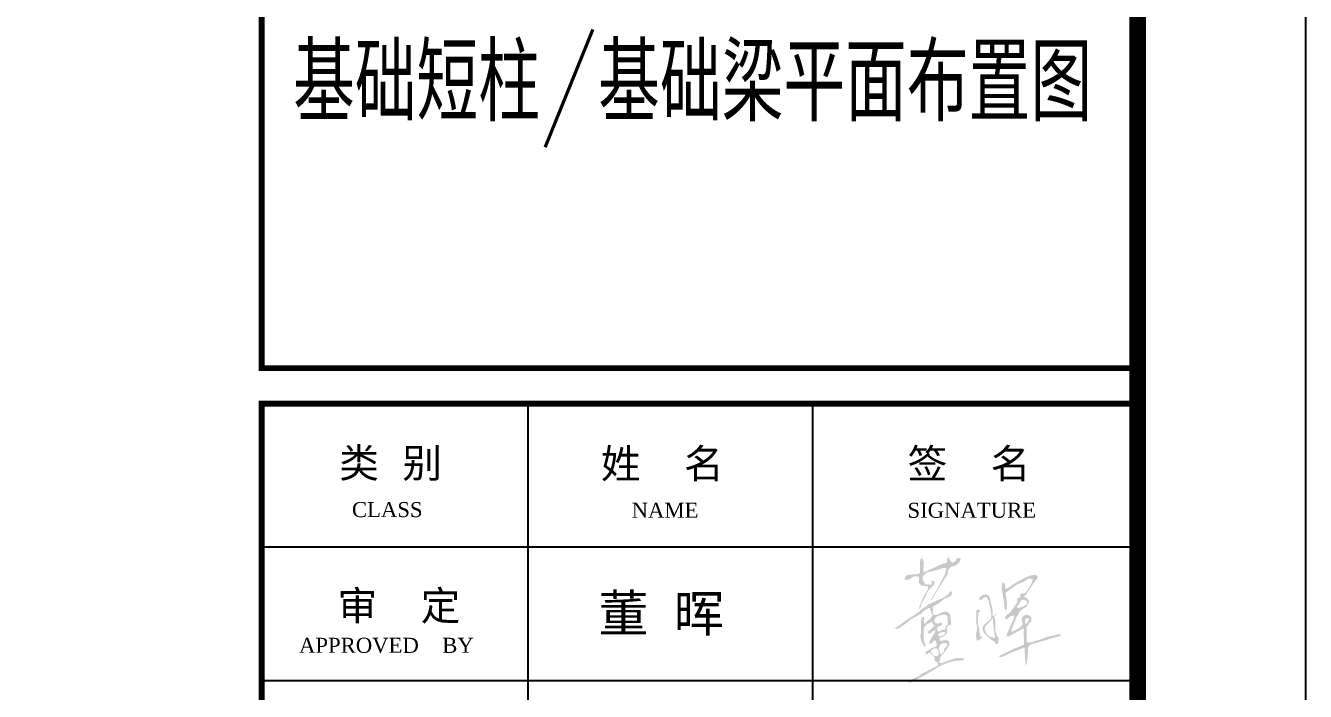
# Model space of a CAD drawing. Extents: x -3102990 to -851544, y -5293060 to -2540151.
# Drawn here: x -2251164 to -2243536, y -2661736 to -2657767 of the extents above; entities that cross this region are included whole.
import ezdxf
from ezdxf.enums import TextEntityAlignment as Align

# ---------------------------------------------------------------- set-up
doc = ezdxf.new("R2010")
doc.units = 0
doc.header["$LTSCALE"] = 1000
doc.layers.get('0').update_dxf_attribs({"linetype": 'CONTINUOUS'})
for name, color, linetype in [('HATCH', 254, 'CONTINUOUS'), ('PUB_TEXT', 7, 'CONTINUOUS'), ('PUB_TITLE', 4, 'CONTINUOUS'), ('WIN', 3, 'CONTINUOUS')]:
    doc.layers.add(name, color=color, linetype=linetype)
doc.layers.add('yichutu', color=7, linetype='CONTINUOUS', true_color=0xffffff, plot=False)
doc.styles.add('GHF', font='times.ttf')
doc.styles.add('HZTXT', font='txt.shx', dxfattribs={"width": 0.7, "height": 300, "bigfont": 'hztxt.shx'})
doc.styles.add('STYLE1', font='simhei.ttf', dxfattribs={"width": 0.8})

# ---------------------------------------------------------------- blocks, each defined once
blk = doc.blocks.new('A$C16496DF1')
at = {"layer": 'HATCH'}
h = blk.add_hatch(color=256, dxfattribs=at)
h.paths.add_polyline_path([(102427.5, 11585), (102433.4, 11566.6), (102447.9, 11584.3), (102454.5, 11599.8), (102440, 11604), (102430.6, 11598.4)], flags=16)
h.paths.add_polyline_path([(102423.7, 11711.8), (102408.4, 11712.4), (102392.5, 11686.5), (102382.5, 11673), (102382.5, 11664.2), (102391.4, 11661.8), (102399.6, 11665.4), (102410.5, 11670), (102421.4, 11673), (102434.9, 11681.8), (102441.4, 11685.4), (102441.4, 11698.9), (102439.6, 11704.8)], flags=16)
h.paths.add_polyline_path([(102325.8, 11781.1), (102313.1, 11776.7), (102309.4, 11806), (102301.3, 11815.3), (102291.3, 11808.4), (102289.5, 11780.5), (102293.8, 11757.4), (102298.8, 11726.4), (102303.2, 11701.5), (102306.9, 11669.8), (102310.6, 11651.1), (102318.7, 11653), (102321.2, 11667.3), (102321.2, 11691.5), (102319.4, 11709.6), (102316.2, 11733.8), (102312.5, 11746.9), (102313.1, 11753.7), (102378.5, 11802.8), (102425.8, 11822.1), (102450.7, 11839.5), (102475.5, 11834.6), (102467.5, 11810.3), (102447.5, 11774.2), (102430.7, 11752.5), (102402.1, 11748.1), (102399.6, 11725.7), (102385.3, 11723.9), (102382.2, 11708.9), (102384.1, 11699.6), (102359.8, 11664.2), (102339.3, 11636.8), (102312.5, 11615), (102308.8, 11599.5), (102320, 11597), (102345.5, 11615.7), (102365.4, 11618.8), (102362.9, 11603.8), (102321.2, 11508.1), (102317.5, 11494.4), (102331.8, 11494.4), (102420.2, 11542.3), (102423.3, 11444.5), (102361.6, 11419.4), (102281.4, 11380.7), (102271.2, 11375.8), (102280.8, 11371.7), (102295.3, 11372.6), (102340.5, 11394.7), (102425.5, 11428.2), (102428.7, 11368.5), (102434.5, 11315.5), (102442.4, 11353.1), (102446.6, 11398.5), (102446.6, 11429), (102460.8, 11444.6), (102524, 11463.8), (102602.8, 11486.5), (102636.2, 11495.7), (102644.7, 11500.7), (102637.6, 11507), (102624.8, 11507), (102601.4, 11500), (102558.8, 11490.7), (102535.4, 11480.8), (102507, 11471.6), (102477.1, 11461.6), (102464.4, 11458.8), (102438.8, 11458.1), (102437.7, 11497.1), (102438.8, 11534.7), (102437.4, 11551.7), (102448.7, 11560.3), (102452.3, 11573.7), (102462.2, 11575.9), (102467.2, 11589.4), (102465.8, 11605.7), (102455.1, 11618.4), (102440.2, 11622.7), (102433.1, 11622.7), (102423.2, 11618.4), (102408.3, 11605), (102411.1, 11585.8), (102414, 11573.7), (102414, 11564.5), (102401.2, 11549.6), (102384.1, 11538.3), (102359.3, 11525.5), (102345.8, 11521.2), (102347.9, 11535.4), (102374.6, 11599.1), (102386.8, 11621.6), (102396.4, 11642.3), (102423.6, 11663.9), (102436.9, 11668.9), (102447.1, 11686.3), (102453.4, 11704.8), (102445.9, 11715.2), (102436.1, 11723.9), (102419.3, 11730.8), (102433.8, 11741.8), (102445.8, 11760.8), (102463.8, 11787.7), (102479.2, 11811.1), (102488.1, 11822.3), (102499.8, 11834.5), (102504, 11843.8), (102504, 11851.3), (102497, 11858.8), (102481.6, 11860.2), (102458.6, 11856.9), (102441.8, 11849.4), (102424.9, 11842), (102395.5, 11826.1), (102378.6, 11816.2), (102356.3, 11803.2), (102337.4, 11789.6)])
h.paths.add_polyline_path([(102235.6, 11604.1), (102228.4, 11591.4), (102207.7, 11570.8), (102196.6, 11559.7), (102189, 11547.7), (102189, 11535.1), (102193.4, 11521.8), (102203.6, 11507.9), (102211.2, 11497.5), (102223.3, 11490.6), (102242.7, 11485.8), (102250.9, 11485.8), (102251.9, 11491.6), (102246.5, 11511.6), (102245.1, 11521.2), (102242, 11540.5), (102241, 11546.3), (102241, 11554.1), (102239.3, 11566), (102237.3, 11583), (102237.3, 11593.6)], flags=16)
h.paths.add_polyline_path([(102160.4, 11706.6), (102165.9, 11710.5), (102185, 11726), (102199.5, 11729.1), (102211.4, 11709.5), (102219.6, 11670.8), (102228.9, 11627.5), (102228.9, 11612.5), (102225, 11597.7), (102210.5, 11583.4), (102183, 11563), (102174.2, 11539.8), (102185, 11514.5), (102206.7, 11492.4), (102225.3, 11475.8), (102247.5, 11461.9), (102250.9, 11453), (102262.2, 11449.2), (102269.3, 11455.5), (102271.8, 11471.3), (102270.5, 11482.6), (102265.5, 11493.8), (102259.3, 11503.4), (102255.1, 11518), (102252.6, 11529.7), (102251.3, 11543), (102250.9, 11556.4), (102250.9, 11574.3), (102250.9, 11589.7), (102246.7, 11605.1), (102243.4, 11610.1), (102251.7, 11618.5), (102266.3, 11633.7), (102246.2, 11619.2), (102237, 11614.5), (102236.7, 11635.2), (102232.6, 11668.1), (102227.1, 11684.8), (102222.1, 11708.5), (102219.6, 11721), (102211.7, 11737.4), (102195, 11744.7), (102175.2, 11740.4), (102168.7, 11736.6), (102158.5, 11726.3), (102156.6, 11715.3)])
h.paths.add_polyline_path([(102153.7, 11546.6), (102160.9, 11491.4), (102172.2, 11493.4), (102172.2, 11484.2), (102157.8, 11474.5), (102142.5, 11467.4), (102139.4, 11479.6), (102136.8, 11505.7), (102142.5, 11535.4), (102142, 11556.9), (102138.4, 11573.7), (102137.9, 11608), (102137.9, 11632.5), (102139.4, 11648.9), (102149.6, 11654), (102160.4, 11650.4), (102158.3, 11639.2), (102150.7, 11633.1), (102150.7, 11618.7), (102148.6, 11606), (102148.1, 11582.9), (102148.6, 11562)])
h.paths.add_polyline_path([(101937, 11395.2), (101930.1, 11386.8), (101923.5, 11391.1), (101921.6, 11397.4), (101919.4, 11404.2), (101917.2, 11410.8), (101916, 11417.2), (101916, 11421.7), (101916.7, 11428.6), (101917.7, 11433.5), (101920.7, 11439.9), (101923.1, 11443.6), (101928.5, 11447.6), (101934.5, 11451), (101940.4, 11453.3), (101951.7, 11454.2), (101955, 11454.2), (101960, 11452.9), (101962.8, 11451.4), (101966, 11446.1), (101963.9, 11441.3), (101961.1, 11435.6), (101955.9, 11430.6), (101951, 11424.3), (101946, 11414.3), (101946, 11407.9), (101944.8, 11403.1)], flags=16)
h.paths.add_polyline_path([(101908.6, 11417.2), (101903.6, 11423.8), (101887, 11422.5), (101879.8, 11417.2), (101872.3, 11412.8), (101867.6, 11407.8), (101869.5, 11398.2), (101873.3, 11392.5), (101879.2, 11384.1), (101887.6, 11378.2), (101903, 11374.4), (101908.3, 11377.9), (101912.9, 11385.3), (101913.9, 11395), (101913.3, 11404.1)], flags=16)
h.paths.add_polyline_path([(101940.1, 11519.9), (101932.1, 11518.5), (101918.4, 11513.6), (101911.9, 11510.1), (101911, 11504.6), (101912.7, 11496.1), (101921.5, 11495), (101931.6, 11497.2), (101942.8, 11501.3), (101952.4, 11508.7), (101953.2, 11517.4), (101948, 11520.7)], flags=16)
h.paths.add_polyline_path([(101905.7, 11569.9), (101903.5, 11571.9), (101894.2, 11575.1), (101887.2, 11588.2), (101890, 11596.1), (101896.5, 11608.7), (101912.8, 11616.1), (101930.5, 11622.2), (101943.1, 11624.5), (101957, 11623.7), (101962.8, 11617.9), (101968.3, 11610), (101966.9, 11598.2), (101966.9, 11586.5), (101968.8, 11576.7), (101969.3, 11569), (101968.6, 11564.7), (101961.4, 11559.6), (101957.3, 11553.6), (101955.4, 11547.2), (101953.4, 11540.4), (101951.3, 11535.6), (101948.9, 11531.1), (101936.4, 11534), (101934.7, 11534), (101922, 11523.9), (101915.8, 11523.9), (101910, 11525.3), (101906.9, 11531.8), (101904.7, 11538.5), (101905.2, 11544.5), (101907.6, 11550.8), (101910.7, 11550.8), (101924.4, 11556.7), (101928.2, 11559.4), (101933.7, 11563.1), (101933.5, 11567.5), (101933, 11571.1), (101930.6, 11575.9), (101927.3, 11576.2), (101923.7, 11576.2), (101918.4, 11574.3), (101911.2, 11569.9)], flags=16)
h.paths.add_polyline_path([(101805, 11651.3), (101801.9, 11643.4), (101702.8, 11578.1), (101676.4, 11556.3), (101647.3, 11542.4), (101673.7, 11539.8), (101716.7, 11569.5), (101751, 11597.2), (101811.2, 11630.2), (101832.3, 11652), (101858.7, 11663.9), (101862, 11663.9), (101871.3, 11631.5), (101878.6, 11620.3), (101868, 11603.2), (101844.2, 11584), (101834.9, 11572.1), (101829, 11571.5), (101825, 11588), (101828.3, 11603.2), (101825.7, 11613.7), (101814.5, 11605.8), (101807.9, 11583.3), (101807.9, 11560.9), (101807.9, 11535.2), (101808.5, 11513.4), (101804.6, 11496.2), (101811.2, 11463.8), (101828.3, 11433.5), (101834.3, 11433.5), (101834.9, 11446.7), (101829, 11461.2), (101825, 11475.7), (101824.4, 11500.2), (101824.4, 11513.4), (101824.4, 11537.1), (101830.3, 11551.7), (101838.9, 11563.5), (101858.1, 11574.1), (101873.3, 11582), (101876.7, 11575.5), (101880.5, 11568.2), (101885.8, 11561.6), (101891.1, 11560.2), (101883.8, 11553), (101874.6, 11544.4), (101865.3, 11534.5), (101850.8, 11523.3), (101845.5, 11514.7), (101864.7, 11511.4), (101878.6, 11524.6), (101895.7, 11531.9), (101895.7, 11525.9), (101881.9, 11500.2), (101873.3, 11489.6), (101863.4, 11471.1), (101857.4, 11458.6), (101854.8, 11450), (101873.3, 11454.6), (101888.5, 11471.1), (101893.1, 11471.1), (101905.6, 11446.7), (101897.1, 11432.2), (101887.5, 11430.1), (101869.2, 11422.1), (101848.2, 11408.8), (101840.9, 11406.5), (101834.1, 11395.8), (101837.1, 11387.8), (101846.3, 11388.9), (101857.4, 11396.2), (101861.2, 11398.1), (101871.5, 11386.7), (101884.1, 11376), (101889.8, 11366.8), (101889.8, 11348.9), (101900.5, 11343.2), (101907.1, 11340.6), (101911.5, 11328.6), (101906.2, 11318.5), (101810.9, 11270.2), (101794.3, 11255.9), (101758.9, 11240.1), (101738.5, 11228), (101738.5, 11215.2), (101768.7, 11229.5), (101846.3, 11271.7), (101902.1, 11304.9), (101921, 11316.2), (101941.3, 11325.2), (101965.4, 11335.7), (101984.3, 11341.8), (101996.3, 11346.3), (102001.6, 11346.3), (102036.3, 11350.1), (102061.9, 11350.8), (102066, 11354.9), (102064.6, 11361.1), (102057.7, 11363.5), (102048.6, 11365.4), (102036.6, 11366.2), (102028.5, 11365.6), (102007.9, 11361.3), (101996.8, 11357.9), (101991, 11356.7), (101976.1, 11351.7), (101966.4, 11347.8), (101960.6, 11345.4), (101954.5, 11343), (101952.7, 11342.3), (101947.4, 11340), (101940.8, 11337.4), (101932.7, 11335.3), (101926.1, 11335.3), (101918, 11335.3), (101918.2, 11342.4), (101919.6, 11353.9), (101921.2, 11360.3), (101924.7, 11368.6), (101928.5, 11375.8), (101937, 11385.5), (101943.6, 11395), (101959.7, 11413.9), (101968, 11427.5), (101970.1, 11432.5), (101976.2, 11440), (101978.7, 11450.4), (101977.6, 11461.1), (101974.8, 11467.9), (101961.5, 11471.2), (101953.3, 11471.9), (101935.7, 11469.4), (101926.1, 11466.9), (101921.4, 11468.7), (101919.6, 11480.1), (101920, 11486.2), (101921.8, 11488.7), (101932.2, 11489), (101941.6, 11493.9), (101955.8, 11505.3), (101961.5, 11509.9), (101964.8, 11517.9), (101963.5, 11530.5), (101961.2, 11542.4), (101961.2, 11546), (101969.3, 11557.6), (101978.3, 11561.5), (101987.1, 11566.1), (101987.4, 11589.4), (101983.9, 11613.1), (101981.9, 11623.8), (101974.4, 11632.2), (101968.6, 11637.8), (101960.2, 11642), (101956.6, 11642), (101934.5, 11637.8), (101922.8, 11630.9), (101908.9, 11623.5), (101894.9, 11621.5), (101888.1, 11621.5), (101877.4, 11628.7), (101880.1, 11649.4), (101878.9, 11669), (101885.1, 11676), (101894.1, 11679.2), (101926, 11699.9), (101949.4, 11719.6), (101969.1, 11726.9), (101986.5, 11734.7), (101992, 11744.3), (101995.6, 11757.6), (101992.4, 11763.5), (101981, 11758.9), (101974.6, 11749.8), (101970, 11743.8), (101959, 11737), (101939.3, 11723.2), (101916.8, 11713.6), (101895.3, 11704.5), (101873.7, 11694.4), (101850.8, 11684.3), (101839.4, 11670.6), (101828.8, 11666), (101817.4, 11658.7), (101812.8, 11654.1)])
h.paths.add_polyline_path([(101736.9, 11832.4), (101728.7, 11832.7), (101711.8, 11832.7), (101711.8, 11840.3), (101718.2, 11854.9), (101736, 11861.8), (101786.2, 11864.7), (101802, 11871.6), (101803, 11896.2), (101804, 11912), (101802, 11929.7), (101805, 11952.4), (101813.8, 11962.2), (101824.7, 11942.5), (101824.7, 11911), (101822.7, 11889.3), (101824.7, 11875.5), (101898.6, 11909), (101918.3, 11918.9), (101944.9, 11928.7), (101963.6, 11934.6), (101963.6, 11954.3), (101972.5, 11967.1), (101981.4, 11948.4), (101994.2, 11933.7), (102012.9, 11940.6), (102021.8, 11958.3), (102039.5, 11962.2), (102046.4, 11958.3), (102039.5, 11938.6), (102020.8, 11918.9), (101985.3, 11907.1), (101969.6, 11888.4), (101967.6, 11862.7), (101953.8, 11844), (101907.5, 11769.2), (101873.9, 11713), (101868, 11708.6), (101870.5, 11717.4), (101904.1, 11775), (101930.7, 11825), (101951, 11863.6), (101954.8, 11878.2), (101960.5, 11900.9), (101942.1, 11902.2), (101906.6, 11890.8), (101880.7, 11883.9), (101843.3, 11875.6), (101829.4, 11863), (101818, 11850.3), (101818, 11833.2), (101826.2, 11818), (101833.8, 11804.8), (101854.7, 11802.2), (101859.8, 11801.6), (101874.3, 11804.1), (101870.8, 11824.3), (101882.7, 11826.4), (101890.2, 11820.6), (101887.6, 11805.4), (101875.6, 11790.8), (101856, 11771.2), (101844.6, 11752.9), (101832.6, 11725.7), (101813.6, 11693.4), (101807.2, 11670.6), (101800.3, 11655.4), (101797.7, 11667.4), (101823.7, 11731.4), (101851.6, 11776.9), (101849, 11792.1), (101830, 11795.3), (101812.9, 11795.9), (101800.3, 11807.3), (101795.8, 11815.5), (101797.1, 11833.2), (101797.1, 11848.4), (101783.8, 11852.8), (101771.1, 11852.8), (101752.8, 11843.4), (101745.8, 11838.3)])
at = {"layer": 'PUB_TITLE', "color": 4}
for p, q in [((99464.6, 12881.9), (99464.6, 6514.4)), ((101162.8, 12881.9), (101162.8, 6514.4)), ((97878.9, 12027.2), (103110.9, 12027.2)), ((97878.9, 11231.2), (103110.9, 11231.2))]:
    blk.add_line(p, q, dxfattribs=at)
at = {"layer": 'PUB_TITLE'}
blk.add_lwpolyline([(0, 0), (0, 42000), (104100, 42000), (104100, 0)], close=True, dxfattribs=at)
at = {"layer": 'PUB_TITLE', "const_width": 100}
blk.add_lwpolyline([(103100, 1000), (103100, 41000), (713.3, 41000), (713.3, 1000), (103100, 1000)], dxfattribs=at)
at = {"layer": 'PUB_TITLE', "color": 4}
for points, const_width in [([(97878.9, 24321.2), (103100, 24321.2), (103100, 13093.2), (97878.9, 13093.2)], 35.1), ([(97878.9, 6514.4), (103110.9, 6514.4), (103110.9, 12881.9), (97878.9, 12881.9)], 35.2)]:
    blk.add_lwpolyline(points, close=True, dxfattribs=dict(at, const_width=const_width))
at = {"layer": 'PUB_TEXT'}
for s, height, style, p in [(' 类', 174.12, 'STYLE1', (98222.2, 12440.8)), ('别', 174.1, 'STYLE1', (98717.5, 12440.8)), ('姓', 174.1, 'STYLE1', (99900.7, 12436.8)), ('名', 174.1, 'STYLE1', (100396, 12436.8)), ('签', 174.1, 'STYLE1', (101728.7, 12436.8)), ('名', 174.1, 'STYLE1', (102224, 12436.8)), ('CLASS', 89.55, 'GHF', (98417.1, 12205.2)), ('NAME', 89.55, 'GHF', (100084.1, 12201.2)), ('SIGNATURE', 89.55, 'GHF', (101728.5, 12201.2)), ('审', 174.1, 'STYLE1', (98330.9, 11590)), ('定', 174.1, 'STYLE1', (98826.2, 11590)), ('董 晖', 220, 'STYLE1', (99886, 11521.9)), ('APPROVED', 89.55, 'GHF', (98101.8, 11396.1)), ('BY', 89.55, 'GHF', (98955.3, 11396.1))]:
    blk.add_text(s, height=height, dxfattribs=dict(at, style=style)).set_placement(p)
blk = doc.blocks.new('yct-1041-420-104100-42000-100-2006.0')
at = {"layer": 'yichutu', "color": 7, "true_color": 0xffffff}
blk.add_lwpolyline([(0, 0), (0, 42000), (104100, 42000), (104100, 0)], close=True, dxfattribs=at)

msp = doc.modelspace()

# ---------------------------------------------------------------- block references
at = {"ltscale": 1.5}
msp.add_blockref('A$C16496DF1', (-2347635.85, -2672902.4), dxfattribs=at)
at = {"layer": 'yichutu'}
msp.add_blockref('yct-1041-420-104100-42000-100-2006.0', (-2347635.85, -2672902.4), dxfattribs=at)

# ---------------------------------------------------------------- texts
at = {"layer": 'WIN', "color": 3, "style": 'HZTXT', "width": 0.8}
msp.add_text('基础短柱/基础梁平面布置图', height=460, dxfattribs=at).set_placement((-2247188.56, -2658337.91), align=Align.CENTER)

doc.saveas('drawing.dxf')
